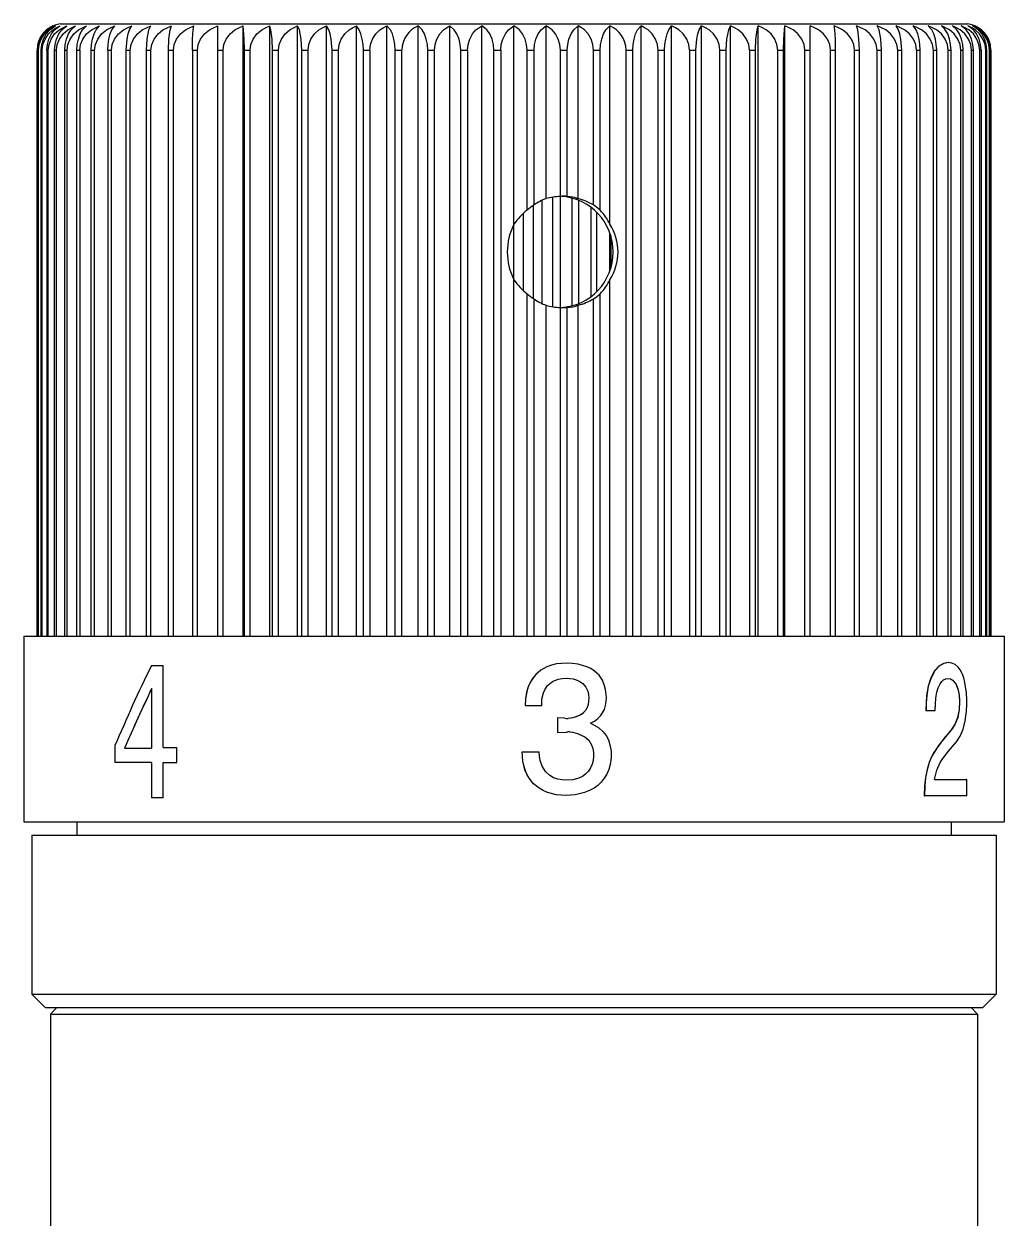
# Model space of a CAD drawing. Header units: millimetres. Extents: x -92220 to 11040, y -5929 to 27498.
# Drawn here: x -88000.69 to -87963.69, y 24661.02 to 24706.08 of the extents above; entities that cross this region are included whole.
import ezdxf

# ---------------------------------------------------------------- set-up
doc = ezdxf.new("R2010")
doc.units = ezdxf.units.MM
doc.layers.add('100 noprint', color=1, linetype='Continuous', plot=False)

msp = doc.modelspace()

# ---------------------------------------------------------------- linework, layer by layer
at = {"layer": '100 noprint'}
for p, q in [((-87999.304, 24706.075), (-87966.397, 24706.075)), ((-87992.418, 24682.971), (-87992.418, 24705.998)), ((-87991.411, 24682.971), (-87991.411, 24705.998)), ((-87990.36, 24682.971), (-87990.36, 24705.998)), ((-87989.268, 24682.971), (-87989.268, 24705.998)), ((-87988.142, 24682.971), (-87988.142, 24705.998)), ((-87986.987, 24682.971), (-87986.987, 24705.998)), ((-87985.809, 24682.971), (-87985.809, 24705.998)), ((-87984.612, 24682.971), (-87984.612, 24705.998)), ((-87983.405, 24682.971), (-87983.405, 24705.998)), ((-87977.395, 24682.971), (-87977.395, 24705.998)), ((-87976.24, 24682.971), (-87976.24, 24705.998)), ((-87975.114, 24682.971), (-87975.114, 24705.998)), ((-87974.022, 24682.971), (-87974.022, 24705.998)), ((-87972.97, 24682.971), (-87972.97, 24705.998)), ((-87971.963, 24682.971), (-87971.963, 24705.998)), ((-88000.191, 24705.082), (-88000.191, 24682.971)), ((-88000.19, 24682.971), (-88000.19, 24705.082)), ((-88000.156, 24682.971), (-88000.156, 24705.082)), ((-88000.137, 24682.971), (-88000.137, 24705.082)), ((-88000.033, 24682.971), (-88000.033, 24705.082)), ((-87999.997, 24682.971), (-87999.997, 24705.082)), ((-87999.824, 24705.082), (-87999.824, 24682.971)), ((-87999.77, 24682.971), (-87999.77, 24705.082)), ((-87999.529, 24682.971), (-87999.529, 24705.082)), ((-87999.457, 24682.971), (-87999.457, 24705.082)), ((-87999.15, 24682.971), (-87999.15, 24705.082)), ((-87999.06, 24682.971), (-87999.06, 24705.082)), ((-87998.687, 24682.971), (-87998.687, 24705.082)), ((-87998.581, 24705.082), (-87998.581, 24682.971)), ((-87998.145, 24682.971), (-87998.145, 24705.082)), ((-87998.022, 24682.971), (-87998.022, 24705.082)), ((-87997.524, 24705.082), (-87997.524, 24682.971)), ((-87997.386, 24682.971), (-87997.386, 24705.082)), ((-87996.83, 24682.971), (-87996.83, 24705.082)), ((-87996.676, 24682.971), (-87996.676, 24705.082)), ((-87996.063, 24682.971), (-87996.063, 24705.082)), ((-87995.895, 24682.971), (-87995.895, 24705.082)), ((-87995.229, 24682.971), (-87995.229, 24705.082)), ((-87995.048, 24682.971), (-87995.048, 24705.082)), ((-87994.332, 24705.082), (-87994.332, 24682.971)), ((-87994.138, 24682.971), (-87994.138, 24705.082)), ((-87993.375, 24682.971), (-87993.375, 24705.082)), ((-87993.17, 24682.971), (-87993.17, 24705.082)), ((-87992.364, 24682.971), (-87992.364, 24705.082)), ((-87992.148, 24682.971), (-87992.148, 24705.082)), ((-87991.304, 24682.971), (-87991.304, 24705.082)), ((-87991.078, 24682.971), (-87991.078, 24705.082)), ((-87990.199, 24682.971), (-87990.199, 24705.082)), ((-87989.964, 24682.971), (-87989.964, 24705.082)), ((-87989.055, 24682.971), (-87989.055, 24705.082)), ((-87988.813, 24682.971), (-87988.813, 24705.082)), ((-87987.877, 24682.971), (-87987.877, 24705.082)), ((-87987.629, 24705.082), (-87987.629, 24682.971)), ((-87986.672, 24682.971), (-87986.672, 24705.082)), ((-87986.419, 24682.971), (-87986.419, 24705.082)), ((-87985.445, 24682.971), (-87985.445, 24705.082)), ((-87985.188, 24682.971), (-87985.188, 24705.082)), ((-87984.202, 24682.971), (-87984.202, 24705.082)), ((-87983.942, 24705.082), (-87983.942, 24682.971)), ((-87982.95, 24682.971), (-87982.95, 24705.082)), ((-87982.689, 24705.082), (-87982.689, 24682.971)), ((-87977.963, 24682.971), (-87977.963, 24705.082)), ((-87977.71, 24682.971), (-87977.71, 24705.082)), ((-87976.753, 24682.971), (-87976.753, 24705.082)), ((-87976.505, 24682.971), (-87976.505, 24705.082)), ((-87975.569, 24705.082), (-87975.569, 24682.971)), ((-87975.327, 24682.971), (-87975.327, 24705.082)), ((-87974.418, 24682.971), (-87974.418, 24705.082)), ((-87974.183, 24682.971), (-87974.183, 24705.082)), ((-87973.304, 24705.082), (-87973.304, 24682.971)), ((-87973.078, 24682.971), (-87973.078, 24705.082)), ((-87972.234, 24682.971), (-87972.234, 24705.082)), ((-87972.017, 24682.971), (-87972.017, 24705.082)), ((-87971.212, 24682.971), (-87971.212, 24705.082)), ((-87971.006, 24682.971), (-87971.006, 24705.082)), ((-87970.244, 24682.971), (-87970.244, 24705.082)), ((-87970.05, 24682.971), (-87970.05, 24705.082)), ((-87969.334, 24682.971), (-87969.334, 24705.082)), ((-87969.152, 24682.971), (-87969.152, 24705.082)), ((-87968.486, 24682.971), (-87968.486, 24705.082)), ((-87968.318, 24682.971), (-87968.318, 24705.082)), ((-87967.706, 24682.971), (-87967.706, 24705.082)), ((-87967.552, 24682.971), (-87967.552, 24705.082)), ((-87966.996, 24705.082), (-87966.996, 24682.971)), ((-87966.857, 24682.971), (-87966.857, 24705.082)), ((-87966.36, 24682.971), (-87966.36, 24705.082)), ((-87966.237, 24682.971), (-87966.237, 24705.082)), ((-87965.801, 24682.971), (-87965.801, 24705.082)), ((-87965.694, 24682.971), (-87965.694, 24705.082)), ((-87965.321, 24682.971), (-87965.321, 24705.082)), ((-87965.232, 24682.971), (-87965.232, 24705.082)), ((-87964.925, 24682.971), (-87964.925, 24705.082)), ((-87964.853, 24682.971), (-87964.853, 24705.082)), ((-87964.612, 24682.971), (-87964.612, 24705.082)), ((-87964.557, 24705.082), (-87964.557, 24682.971)), ((-87964.385, 24682.971), (-87964.385, 24705.082)), ((-87964.348, 24682.971), (-87964.348, 24705.082)), ((-87964.244, 24682.971), (-87964.244, 24705.082)), ((-87964.226, 24682.971), (-87964.226, 24705.082)), ((-87964.191, 24705.082), (-87964.191, 24682.971)), ((-87964.191, 24705.082), (-87964.191, 24682.971)), ((-88000.691, 24682.971), (-87965.117, 24682.971)), ((-88000.691, 24675.971), (-87965.117, 24675.971)), ((-87990.916, 24675.471), (-87963.991, 24675.471)), ((-87999.691, 24668.721), (-87966.833, 24668.721)), ((-87999.441, 24668.971), (-87967.053, 24668.971)), ((-87990.677, 24668.971), (-87964.491, 24668.971))]:
    msp.add_line(p, q, dxfattribs=at)
at = {"layer": '100 noprint', "ltscale": 0.022913}
for p, q in [((-87993.375, 24705.082), (-87993.375, 24705.998)), ((-87971.006, 24705.082), (-87971.006, 24705.998))]:
    msp.add_line(p, q, dxfattribs=at)
at = {"layer": '100 noprint', "ltscale": 0.186932}
for p, q in [((-87982.191, 24698.521), (-87982.191, 24705.998)), ((-87978.573, 24698.521), (-87978.573, 24705.998))]:
    msp.add_line(p, q, dxfattribs=at)
at = {"layer": '100 noprint', "ltscale": 0.162919}
for p, q in [((-87980.977, 24699.482), (-87980.977, 24705.998)), ((-87979.769, 24699.482), (-87979.769, 24705.998))]:
    msp.add_line(p, q, dxfattribs=at)
at = {"layer": '100 noprint', "ltscale": 0.032991}
msp.add_line((-87966.397, 24706.075), (-87965.077, 24706.075), dxfattribs=at)
at = {"layer": '100 noprint', "ltscale": 0.000455093}
for p, q in [((-88000.156, 24705.082), (-88000.137, 24705.082)), ((-87964.244, 24705.082), (-87964.226, 24705.082))]:
    msp.add_line(p, q, dxfattribs=at)
at = {"layer": '100 noprint', "ltscale": 0.000908661}
for p, q in [((-88000.033, 24705.082), (-87999.997, 24705.082)), ((-87964.385, 24705.082), (-87964.348, 24705.082))]:
    msp.add_line(p, q, dxfattribs=at)
at = {"layer": '100 noprint', "ltscale": 0.001358}
for p, q in [((-87999.824, 24705.082), (-87999.77, 24705.082)), ((-87964.612, 24705.082), (-87964.557, 24705.082))]:
    msp.add_line(p, q, dxfattribs=at)
at = {"layer": '100 noprint', "ltscale": 0.001799}
for p, q in [((-87999.529, 24705.082), (-87999.457, 24705.082)), ((-87964.925, 24705.082), (-87964.853, 24705.082))]:
    msp.add_line(p, q, dxfattribs=at)
at = {"layer": '100 noprint', "ltscale": 0.002233}
for p, q in [((-87999.15, 24705.082), (-87999.06, 24705.082)), ((-87965.321, 24705.082), (-87965.232, 24705.082))]:
    msp.add_line(p, q, dxfattribs=at)
at = {"layer": '100 noprint', "ltscale": 0.002655}
for p, q in [((-87998.687, 24705.082), (-87998.581, 24705.082)), ((-87965.801, 24705.082), (-87965.694, 24705.082))]:
    msp.add_line(p, q, dxfattribs=at)
at = {"layer": '100 noprint', "ltscale": 0.003065}
for p, q in [((-87998.145, 24705.082), (-87998.022, 24705.082)), ((-87966.36, 24705.082), (-87966.237, 24705.082))]:
    msp.add_line(p, q, dxfattribs=at)
at = {"layer": '100 noprint', "ltscale": 0.00346}
for p, q in [((-87997.524, 24705.082), (-87997.386, 24705.082)), ((-87966.996, 24705.082), (-87966.857, 24705.082))]:
    msp.add_line(p, q, dxfattribs=at)
at = {"layer": '100 noprint', "ltscale": 0.003838}
for p, q in [((-87996.83, 24705.082), (-87996.676, 24705.082)), ((-87967.706, 24705.082), (-87967.552, 24705.082))]:
    msp.add_line(p, q, dxfattribs=at)
at = {"layer": '100 noprint', "ltscale": 0.004196}
for p, q in [((-87996.063, 24705.082), (-87995.895, 24705.082)), ((-87968.486, 24705.082), (-87968.318, 24705.082))]:
    msp.add_line(p, q, dxfattribs=at)
at = {"layer": '100 noprint', "ltscale": 0.004535}
for p, q in [((-87995.229, 24705.082), (-87995.048, 24705.082)), ((-87969.334, 24705.082), (-87969.152, 24705.082))]:
    msp.add_line(p, q, dxfattribs=at)
at = {"layer": '100 noprint', "ltscale": 0.004852}
for p, q in [((-87994.332, 24705.082), (-87994.138, 24705.082)), ((-87970.244, 24705.082), (-87970.05, 24705.082))]:
    msp.add_line(p, q, dxfattribs=at)
at = {"layer": '100 noprint', "ltscale": 0.005145}
for p, q in [((-87993.375, 24705.082), (-87993.17, 24705.082)), ((-87971.212, 24705.082), (-87971.006, 24705.082))]:
    msp.add_line(p, q, dxfattribs=at)
at = {"layer": '100 noprint', "ltscale": 0.005412}
for p, q in [((-87992.364, 24705.082), (-87992.148, 24705.082)), ((-87972.234, 24705.082), (-87972.017, 24705.082))]:
    msp.add_line(p, q, dxfattribs=at)
at = {"layer": '100 noprint', "ltscale": 0.005654}
for p, q in [((-87991.304, 24705.082), (-87991.078, 24705.082)), ((-87973.304, 24705.082), (-87973.078, 24705.082))]:
    msp.add_line(p, q, dxfattribs=at)
at = {"layer": '100 noprint', "ltscale": 0.005868}
for p, q in [((-87990.199, 24705.082), (-87989.964, 24705.082)), ((-87974.418, 24705.082), (-87974.183, 24705.082))]:
    msp.add_line(p, q, dxfattribs=at)
at = {"layer": '100 noprint', "ltscale": 0.006053}
for p, q in [((-87989.055, 24705.082), (-87988.813, 24705.082)), ((-87975.569, 24705.082), (-87975.327, 24705.082))]:
    msp.add_line(p, q, dxfattribs=at)
at = {"layer": '100 noprint', "ltscale": 0.006209}
for p, q in [((-87987.877, 24705.082), (-87987.629, 24705.082)), ((-87976.753, 24705.082), (-87976.505, 24705.082))]:
    msp.add_line(p, q, dxfattribs=at)
at = {"layer": '100 noprint', "ltscale": 0.006335}
for p, q in [((-87986.672, 24705.082), (-87986.419, 24705.082)), ((-87977.963, 24705.082), (-87977.71, 24705.082))]:
    msp.add_line(p, q, dxfattribs=at)
at = {"layer": '100 noprint', "ltscale": 0.006429}
for p, q in [((-87985.445, 24705.082), (-87985.188, 24705.082)), ((-87979.194, 24705.082), (-87978.937, 24705.082))]:
    msp.add_line(p, q, dxfattribs=at)
at = {"layer": '100 noprint', "ltscale": 0.006493}
for p, q in [((-87984.202, 24705.082), (-87983.942, 24705.082)), ((-87980.439, 24705.082), (-87980.18, 24705.082))]:
    msp.add_line(p, q, dxfattribs=at)
at = {"layer": '100 noprint', "ltscale": 0.006525}
for p, q in [((-87982.95, 24705.082), (-87982.689, 24705.082)), ((-87981.693, 24705.082), (-87981.432, 24705.082))]:
    msp.add_line(p, q, dxfattribs=at)
at = {"layer": '100 noprint', "ltscale": 0.150818}
for p, q in [((-87981.693, 24699.049), (-87981.693, 24705.082)), ((-87978.937, 24699.049), (-87978.937, 24705.082))]:
    msp.add_line(p, q, dxfattribs=at)
at = {"layer": '100 noprint', "ltscale": 0.145938}
for p, q in [((-87981.432, 24699.244), (-87981.432, 24705.082)), ((-87979.194, 24699.244), (-87979.194, 24705.082))]:
    msp.add_line(p, q, dxfattribs=at)
at = {"layer": '100 noprint', "ltscale": 0.137865}
for p, q in [((-87980.439, 24699.567), (-87980.439, 24705.082)), ((-87980.18, 24699.567), (-87980.18, 24705.082))]:
    msp.add_line(p, q, dxfattribs=at)
at = {"layer": '100 noprint', "ltscale": 0.097208}
msp.add_line((-87981.141, 24699.416), (-87981.141, 24695.527), dxfattribs=at)
at = {"layer": '100 noprint', "ltscale": 0.103251}
msp.add_line((-87980.723, 24695.406), (-87980.723, 24699.536), dxfattribs=at)
at = {"layer": '100 noprint', "ltscale": 0.104889}
msp.add_line((-87980.446, 24699.567), (-87980.446, 24695.371), dxfattribs=at)
at = {"layer": '100 noprint', "ltscale": 0.101463}
msp.add_line((-87979.997, 24695.442), (-87979.997, 24699.501), dxfattribs=at)
at = {"layer": '100 noprint', "ltscale": 0.097501}
msp.add_line((-87979.759, 24699.421), (-87979.759, 24695.521), dxfattribs=at)
at = {"layer": '100 noprint', "ltscale": 0.07277}
msp.add_line((-87981.84, 24698.927), (-87981.84, 24696.016), dxfattribs=at)
at = {"layer": '100 noprint', "ltscale": 0.087913}
msp.add_line((-87981.455, 24695.713), (-87981.455, 24699.23), dxfattribs=at)
at = {"layer": '100 noprint', "ltscale": 0.083968}
msp.add_line((-87979.28, 24695.792), (-87979.28, 24699.151), dxfattribs=at)
at = {"layer": '100 noprint', "ltscale": 0.075488}
msp.add_line((-87979.082, 24698.981), (-87979.082, 24695.962), dxfattribs=at)
at = {"layer": '100 noprint', "ltscale": 0.052488}
msp.add_line((-87982.191, 24696.422), (-87982.191, 24698.521), dxfattribs=at)
at = {"layer": '100 noprint', "ltscale": 0.036576}
msp.add_line((-87978.576, 24696.74), (-87978.576, 24698.203), dxfattribs=at)
at = {"layer": '100 noprint', "ltscale": 0.031061}
msp.add_line((-87978.539, 24698.093), (-87978.539, 24696.85), dxfattribs=at)
at = {"layer": '100 noprint', "ltscale": 0.336256}
for p, q in [((-87982.191, 24682.971), (-87982.191, 24696.422)), ((-87978.573, 24682.971), (-87978.573, 24696.422))]:
    msp.add_line(p, q, dxfattribs=at)
at = {"layer": '100 noprint', "ltscale": 0.323055}
for p, q in [((-87981.693, 24682.971), (-87981.693, 24695.894)), ((-87978.937, 24682.971), (-87978.937, 24695.894))]:
    msp.add_line(p, q, dxfattribs=at)
at = {"layer": '100 noprint', "ltscale": 0.318174}
for p, q in [((-87981.432, 24682.971), (-87981.432, 24695.698)), ((-87979.194, 24682.971), (-87979.194, 24695.698))]:
    msp.add_line(p, q, dxfattribs=at)
at = {"layer": '100 noprint', "ltscale": 0.312243}
for p, q in [((-87980.977, 24682.971), (-87980.977, 24695.461)), ((-87979.769, 24682.971), (-87979.769, 24695.461))]:
    msp.add_line(p, q, dxfattribs=at)
at = {"layer": '100 noprint', "ltscale": 0.310102}
for p, q in [((-87980.439, 24682.971), (-87980.439, 24695.375)), ((-87980.18, 24682.971), (-87980.18, 24695.375))]:
    msp.add_line(p, q, dxfattribs=at)
at = {"layer": '100 noprint', "ltscale": 8.04901e-05}
msp.add_line((-87980.308, 24695.371), (-87980.311, 24695.371), dxfattribs=at)
at = {"layer": '100 noprint', "ltscale": 0.175}
for p, q in [((-88000.691, 24682.971), (-88000.691, 24675.971)), ((-87963.691, 24682.971), (-87963.691, 24675.971))]:
    msp.add_line(p, q, dxfattribs=at)
at = {"layer": '100 noprint', "ltscale": 0.035664}
for p, q in [((-87965.117, 24682.971), (-87963.691, 24682.971)), ((-87965.117, 24675.971), (-87963.691, 24675.971))]:
    msp.add_line(p, q, dxfattribs=at)
at = {"layer": '100 noprint', "ltscale": 0.01102}
msp.add_line((-87995.876, 24681.87), (-87995.435, 24681.87), dxfattribs=at)
at = {"layer": '100 noprint', "ltscale": 0.077253}
for p, q in [((-87995.435, 24678.78), (-87995.435, 24681.87)), ((-87995.431, 24678.78), (-87995.431, 24681.87))]:
    msp.add_line(p, q, dxfattribs=at)
at = {"layer": '100 noprint', "ltscale": 8.92639e-05}
msp.add_line((-87995.431, 24681.87), (-87995.435, 24681.87), dxfattribs=at)
at = {"layer": '100 noprint', "ltscale": 0.000110626}
msp.add_line((-87965.798, 24681.982), (-87965.794, 24681.982), dxfattribs=at)
at = {"layer": '100 noprint', "ltscale": 0.056072}
msp.add_line((-87995.871, 24680.998), (-87995.871, 24678.755), dxfattribs=at)
at = {"layer": '100 noprint', "ltscale": 0.01551}
msp.add_line((-87981.765, 24680.364), (-87981.145, 24680.364), dxfattribs=at)
at = {"layer": '100 noprint', "ltscale": 0.000105286}
msp.add_line((-87966.641, 24680.171), (-87966.636, 24680.171), dxfattribs=at)
at = {"layer": '100 noprint', "ltscale": 0.008637}
msp.add_line((-87966.636, 24680.171), (-87966.291, 24680.171), dxfattribs=at)
at = {"layer": '100 noprint', "ltscale": 0.013745}
for p, q in [((-87980.548, 24679.891), (-87980.548, 24679.341)), ((-87980.547, 24679.891), (-87980.547, 24679.341))]:
    msp.add_line(p, q, dxfattribs=at)
at = {"layer": '100 noprint', "ltscale": 0.006758}
msp.add_line((-87980.277, 24679.884), (-87980.547, 24679.891), dxfattribs=at)
at = {"layer": '100 noprint', "ltscale": 0.009498}
msp.add_line((-87978.973, 24679.501), (-87979.304, 24679.689), dxfattribs=at)
at = {"layer": '100 noprint', "ltscale": 0.008494}
msp.add_line((-87980.547, 24679.341), (-87980.208, 24679.355), dxfattribs=at)
at = {"layer": '100 noprint', "ltscale": 0.015866}
msp.add_line((-87997.253, 24678.849), (-87997.253, 24678.214), dxfattribs=at)
at = {"layer": '100 noprint', "ltscale": 0.025546}
msp.add_line((-87996.893, 24678.755), (-87995.871, 24678.755), dxfattribs=at)
at = {"layer": '100 noprint', "ltscale": 0.012986}
msp.add_line((-87995.435, 24678.78), (-87994.915, 24678.78), dxfattribs=at)
at = {"layer": '100 noprint', "ltscale": 0.014155}
for p, q in [((-87994.915, 24678.214), (-87994.915, 24678.78)), ((-87994.912, 24678.214), (-87994.912, 24678.78))]:
    msp.add_line(p, q, dxfattribs=at)
at = {"layer": '100 noprint', "ltscale": 8.62122e-05}
for p, q in [((-87994.912, 24678.78), (-87994.915, 24678.78)), ((-87994.912, 24678.214), (-87994.915, 24678.214))]:
    msp.add_line(p, q, dxfattribs=at)
at = {"layer": '100 noprint', "ltscale": 0.016042}
msp.add_line((-87981.877, 24678.617), (-87981.235, 24678.617), dxfattribs=at)
at = {"layer": '100 noprint', "ltscale": 0.034561}
msp.add_line((-87995.871, 24678.214), (-87997.253, 24678.214), dxfattribs=at)
at = {"layer": '100 noprint', "ltscale": 0.031011}
msp.add_line((-87995.871, 24678.214), (-87995.871, 24676.974), dxfattribs=at)
at = {"layer": '100 noprint', "ltscale": 0.03339}
for p, q in [((-87995.433, 24676.878), (-87995.433, 24678.214)), ((-87995.429, 24676.878), (-87995.429, 24678.214))]:
    msp.add_line(p, q, dxfattribs=at)
at = {"layer": '100 noprint', "ltscale": 0.01293}
msp.add_line((-87995.433, 24678.214), (-87994.915, 24678.214), dxfattribs=at)
at = {"layer": '100 noprint', "ltscale": 0.030099}
msp.add_line((-87966.317, 24677.576), (-87965.113, 24677.576), dxfattribs=at)
at = {"layer": '100 noprint', "ltscale": 0.000374985}
for p, q in [((-87965.098, 24677.576), (-87965.113, 24677.576)), ((-87965.098, 24676.958), (-87965.113, 24676.958))]:
    msp.add_line(p, q, dxfattribs=at)
at = {"layer": '100 noprint', "ltscale": 0.015451}
msp.add_line((-87965.098, 24676.958), (-87965.098, 24677.576), dxfattribs=at)
at = {"layer": '100 noprint', "ltscale": 0.002386}
msp.add_line((-87995.871, 24676.974), (-87995.879, 24676.878), dxfattribs=at)
at = {"layer": '100 noprint', "ltscale": 0.011155}
msp.add_line((-87995.433, 24676.878), (-87995.879, 24676.878), dxfattribs=at)
at = {"layer": '100 noprint', "ltscale": 8.96454e-05}
msp.add_line((-87995.429, 24676.878), (-87995.433, 24676.878), dxfattribs=at)
at = {"layer": '100 noprint', "ltscale": 0.000104904}
msp.add_line((-87966.703, 24676.958), (-87966.699, 24676.958), dxfattribs=at)
at = {"layer": '100 noprint', "ltscale": 0.039662}
msp.add_line((-87965.113, 24676.958), (-87966.699, 24676.958), dxfattribs=at)
at = {"layer": '100 noprint', "ltscale": 0.0125}
for p, q in [((-87998.691, 24675.971), (-87998.691, 24675.471)), ((-87965.691, 24675.971), (-87965.691, 24675.471))]:
    msp.add_line(p, q, dxfattribs=at)
at = {"layer": '100 noprint', "ltscale": 0.236861}
for p, q in [((-88000.391, 24675.471), (-87990.916, 24675.471)), ((-88000.391, 24669.471), (-87963.991, 24669.471))]:
    msp.add_line(p, q, dxfattribs=at)
at = {"layer": '100 noprint', "ltscale": 0.15}
for p, q in [((-88000.391, 24675.471), (-88000.391, 24669.471)), ((-87963.991, 24675.471), (-87963.991, 24669.471))]:
    msp.add_line(p, q, dxfattribs=at)
at = {"layer": '100 noprint', "ltscale": 0.017678}
for p, q in [((-87999.891, 24668.971), (-88000.391, 24669.471)), ((-87964.491, 24668.971), (-87963.991, 24669.471))]:
    msp.add_line(p, q, dxfattribs=at)
at = {"layer": '100 noprint', "ltscale": 0.230354}
msp.add_line((-87999.891, 24668.971), (-87990.677, 24668.971), dxfattribs=at)
at = {"layer": '100 noprint', "ltscale": 0.008839}
for p, q in [((-87999.441, 24668.971), (-87999.691, 24668.721)), ((-87964.941, 24668.971), (-87964.691, 24668.721))]:
    msp.add_line(p, q, dxfattribs=at)
at = {"layer": '100 noprint', "ltscale": 0.36875}
for p, q in [((-87999.691, 24668.721), (-87999.691, 24649.021)), ((-87964.691, 24668.721), (-87964.691, 24649.021))]:
    msp.add_line(p, q, dxfattribs=at)
at = {"layer": '100 noprint', "ltscale": 0.052792}
msp.add_line((-87967.053, 24668.971), (-87964.941, 24668.971), dxfattribs=at)
at = {"layer": '100 noprint', "ltscale": 0.053558}
msp.add_line((-87966.833, 24668.721), (-87964.691, 24668.721), dxfattribs=at)
at = {"layer": '100 noprint', "flags": 128}
for points in [[(-88000.156, 24705.082), (-88000.132, 24705.301), (-88000.066, 24705.505), (-87999.956, 24705.694), (-87999.817, 24705.846), (-87999.702, 24705.932), (-87999.58, 24705.998)], [(-88000.137, 24705.082), (-88000.112, 24705.301), (-88000.038, 24705.505), (-87999.915, 24705.694), (-87999.76, 24705.846), (-87999.632, 24705.932), (-87999.496, 24705.998)], [(-88000.033, 24705.082), (-88000.012, 24705.301), (-87999.95, 24705.505), (-87999.847, 24705.694), (-87999.717, 24705.846), (-87999.61, 24705.932), (-87999.496, 24705.998)], [(-87999.997, 24705.082), (-87999.97, 24705.301), (-87999.893, 24705.505), (-87999.765, 24705.694), (-87999.603, 24705.846), (-87999.469, 24705.932), (-87999.326, 24705.998)], [(-87999.824, 24705.082), (-87999.804, 24705.301), (-87999.747, 24705.505), (-87999.652, 24705.694), (-87999.532, 24705.846), (-87999.432, 24705.932), (-87999.326, 24705.998)], [(-87999.77, 24705.082), (-87999.742, 24705.301), (-87999.662, 24705.505), (-87999.529, 24705.694), (-87999.361, 24705.846), (-87999.222, 24705.932), (-87999.074, 24705.998)], [(-87999.529, 24705.082), (-87999.511, 24705.301), (-87999.459, 24705.505), (-87999.371, 24705.694), (-87999.261, 24705.846), (-87999.171, 24705.932), (-87999.074, 24705.998)], [(-87999.457, 24705.082), (-87999.428, 24705.301), (-87999.346, 24705.505), (-87999.208, 24705.694), (-87999.035, 24705.846), (-87998.892, 24705.932), (-87998.739, 24705.998)], [(-87999.15, 24705.082), (-87999.133, 24705.301), (-87999.086, 24705.505), (-87999.007, 24705.694), (-87998.908, 24705.846), (-87998.739, 24705.998)], [(-87999.06, 24705.082), (-87999.031, 24705.301), (-87998.946, 24705.505), (-87998.805, 24705.694), (-87998.627, 24705.846), (-87998.48, 24705.932), (-87998.324, 24705.998)], [(-87998.687, 24705.082), (-87998.673, 24705.301), (-87998.631, 24705.505), (-87998.561, 24705.694), (-87998.474, 24705.846), (-87998.324, 24705.998)], [(-87998.581, 24705.082), (-87998.551, 24705.301), (-87998.465, 24705.505), (-87998.321, 24705.694), (-87998.139, 24705.846), (-87997.989, 24705.932), (-87997.83, 24705.998)], [(-87998.145, 24705.082), (-87998.132, 24705.301), (-87998.096, 24705.505), (-87998.036, 24705.694), (-87997.96, 24705.846), (-87997.83, 24705.998)], [(-87998.022, 24705.082), (-87997.992, 24705.301), (-87997.904, 24705.505), (-87997.758, 24705.694), (-87997.574, 24705.846), (-87997.422, 24705.932), (-87997.26, 24705.998)], [(-87997.524, 24705.082), (-87997.514, 24705.301), (-87997.483, 24705.505), (-87997.433, 24705.694), (-87997.369, 24705.846), (-87997.26, 24705.998)], [(-87997.386, 24705.082), (-87997.355, 24705.301), (-87997.267, 24705.505), (-87997.119, 24705.694), (-87996.933, 24705.846), (-87996.78, 24705.932), (-87996.616, 24705.998)], [(-87996.83, 24705.082), (-87996.796, 24705.505), (-87996.756, 24705.694), (-87996.704, 24705.846), (-87996.616, 24705.998)], [(-87996.676, 24705.082), (-87996.645, 24705.301), (-87996.556, 24705.505), (-87996.408, 24705.694), (-87996.221, 24705.846), (-87996.066, 24705.932), (-87995.902, 24705.998)], [(-87996.063, 24705.082), (-87996.038, 24705.505), (-87995.969, 24705.846), (-87995.902, 24705.998)], [(-87995.895, 24705.082), (-87995.864, 24705.301), (-87995.775, 24705.505), (-87995.627, 24705.694), (-87995.44, 24705.846), (-87995.286, 24705.932), (-87995.122, 24705.998)], [(-87995.229, 24705.082), (-87995.213, 24705.505), (-87995.166, 24705.846), (-87995.122, 24705.998)], [(-87995.048, 24705.082), (-87995.017, 24705.301), (-87994.928, 24705.505), (-87994.781, 24705.694), (-87994.595, 24705.846), (-87994.441, 24705.932), (-87994.278, 24705.998)], [(-87994.332, 24705.082), (-87994.324, 24705.505), (-87994.3, 24705.846), (-87994.278, 24705.998)], [(-87994.138, 24705.082), (-87994.107, 24705.301), (-87994.02, 24705.505), (-87993.874, 24705.694), (-87993.689, 24705.846), (-87993.537, 24705.932), (-87993.375, 24705.998)], [(-87993.17, 24705.082), (-87993.139, 24705.301), (-87993.053, 24705.505), (-87992.909, 24705.694), (-87992.728, 24705.846), (-87992.578, 24705.932), (-87992.418, 24705.998)], [(-87992.364, 24705.082), (-87992.373, 24705.505), (-87992.396, 24705.846), (-87992.418, 24705.998)], [(-87992.148, 24705.082), (-87992.118, 24705.301), (-87992.034, 24705.505), (-87991.893, 24705.694), (-87991.715, 24705.846), (-87991.568, 24705.932), (-87991.411, 24705.998)], [(-87991.304, 24705.082), (-87991.32, 24705.505), (-87991.367, 24705.846), (-87991.411, 24705.998)], [(-87991.078, 24705.082), (-87991.049, 24705.301), (-87990.966, 24705.505), (-87990.829, 24705.694), (-87990.655, 24705.846), (-87990.512, 24705.932), (-87990.36, 24705.998)], [(-87990.199, 24705.082), (-87990.224, 24705.505), (-87990.293, 24705.846), (-87990.36, 24705.998)], [(-87989.964, 24705.082), (-87989.936, 24705.301), (-87989.856, 24705.505), (-87989.723, 24705.694), (-87989.555, 24705.846), (-87989.416, 24705.932), (-87989.268, 24705.998)], [(-87989.055, 24705.082), (-87989.088, 24705.505), (-87989.129, 24705.694), (-87989.18, 24705.846), (-87989.268, 24705.998)], [(-87988.813, 24705.082), (-87988.786, 24705.301), (-87988.709, 24705.505), (-87988.58, 24705.694), (-87988.418, 24705.846), (-87988.284, 24705.932), (-87988.142, 24705.998)], [(-87987.877, 24705.082), (-87987.888, 24705.301), (-87987.918, 24705.505), (-87987.969, 24705.694), (-87988.033, 24705.846), (-87988.142, 24705.998)], [(-87987.629, 24705.082), (-87987.603, 24705.301), (-87987.529, 24705.505), (-87987.406, 24705.694), (-87987.251, 24705.846), (-87987.123, 24705.932), (-87986.987, 24705.998)], [(-87986.672, 24705.082), (-87986.685, 24705.301), (-87986.721, 24705.505), (-87986.781, 24705.694), (-87986.857, 24705.846), (-87986.987, 24705.998)], [(-87985.445, 24705.082), (-87985.46, 24705.301), (-87985.501, 24705.505), (-87985.571, 24705.694), (-87985.659, 24705.846), (-87985.809, 24705.998)], [(-87985.188, 24705.082), (-87985.165, 24705.301), (-87985.099, 24705.505), (-87984.989, 24705.694), (-87984.849, 24705.846), (-87984.735, 24705.932), (-87984.612, 24705.998)], [(-87984.202, 24705.082), (-87984.219, 24705.301), (-87984.266, 24705.505), (-87984.344, 24705.694), (-87984.443, 24705.846), (-87984.612, 24705.998)], [(-87983.942, 24705.082), (-87983.921, 24705.301), (-87983.859, 24705.505), (-87983.756, 24705.694), (-87983.626, 24705.846), (-87983.519, 24705.932), (-87983.405, 24705.998)], [(-87982.95, 24705.082), (-87982.968, 24705.301), (-87983.02, 24705.505), (-87983.107, 24705.694), (-87983.217, 24705.846), (-87983.308, 24705.932), (-87983.405, 24705.998)], [(-87982.689, 24705.082), (-87982.669, 24705.301), (-87982.611, 24705.505), (-87982.516, 24705.694), (-87982.396, 24705.846), (-87982.296, 24705.932), (-87982.191, 24705.998)], [(-87981.693, 24705.082), (-87981.713, 24705.301), (-87981.77, 24705.505), (-87981.866, 24705.694), (-87981.986, 24705.846), (-87982.085, 24705.932), (-87982.191, 24705.998)], [(-87981.432, 24705.082), (-87981.414, 24705.301), (-87981.362, 24705.505), (-87981.275, 24705.694), (-87981.165, 24705.846), (-87981.074, 24705.932), (-87980.977, 24705.998)], [(-87980.439, 24705.082), (-87980.461, 24705.301), (-87980.523, 24705.505), (-87980.626, 24705.694), (-87980.756, 24705.846), (-87980.863, 24705.932), (-87980.977, 24705.998)], [(-87980.18, 24705.082), (-87980.163, 24705.301), (-87980.116, 24705.505), (-87980.037, 24705.694), (-87979.938, 24705.846), (-87979.769, 24705.998)], [(-87979.194, 24705.082), (-87979.217, 24705.301), (-87979.283, 24705.505), (-87979.393, 24705.694), (-87979.532, 24705.846), (-87979.647, 24705.932), (-87979.769, 24705.998)], [(-87978.937, 24705.082), (-87978.922, 24705.301), (-87978.88, 24705.505), (-87978.811, 24705.694), (-87978.723, 24705.846), (-87978.573, 24705.998)], [(-87977.71, 24705.082), (-87977.697, 24705.301), (-87977.661, 24705.505), (-87977.601, 24705.694), (-87977.524, 24705.846), (-87977.395, 24705.998)], [(-87976.753, 24705.082), (-87976.779, 24705.301), (-87976.852, 24705.505), (-87976.975, 24705.694), (-87977.13, 24705.846), (-87977.259, 24705.932), (-87977.395, 24705.998)], [(-87976.505, 24705.082), (-87976.494, 24705.301), (-87976.463, 24705.505), (-87976.413, 24705.694), (-87976.349, 24705.846), (-87976.24, 24705.998)], [(-87975.569, 24705.082), (-87975.596, 24705.301), (-87975.673, 24705.505), (-87975.801, 24705.694), (-87975.963, 24705.846), (-87976.097, 24705.932), (-87976.24, 24705.998)], [(-87975.327, 24705.082), (-87975.294, 24705.505), (-87975.253, 24705.694), (-87975.202, 24705.846), (-87975.114, 24705.998)], [(-87974.418, 24705.082), (-87974.446, 24705.301), (-87974.526, 24705.505), (-87974.659, 24705.694), (-87974.827, 24705.846), (-87974.966, 24705.932), (-87975.114, 24705.998)], [(-87974.183, 24705.082), (-87974.158, 24705.505), (-87974.088, 24705.846), (-87974.022, 24705.998)], [(-87973.304, 24705.082), (-87973.333, 24705.301), (-87973.416, 24705.505), (-87973.553, 24705.694), (-87973.726, 24705.846), (-87973.87, 24705.932), (-87974.022, 24705.998)], [(-87973.078, 24705.082), (-87973.061, 24705.505), (-87973.015, 24705.846), (-87972.97, 24705.998)], [(-87972.234, 24705.082), (-87972.264, 24705.301), (-87972.348, 24705.505), (-87972.489, 24705.694), (-87972.667, 24705.846), (-87972.814, 24705.932), (-87972.97, 24705.998)], [(-87972.017, 24705.082), (-87972.009, 24705.505), (-87971.986, 24705.846), (-87971.963, 24705.998)], [(-87971.212, 24705.082), (-87971.242, 24705.301), (-87971.329, 24705.505), (-87971.472, 24705.694), (-87971.654, 24705.846), (-87971.804, 24705.932), (-87971.963, 24705.998)], [(-87970.244, 24705.082), (-87970.275, 24705.301), (-87970.362, 24705.505), (-87970.508, 24705.694), (-87970.692, 24705.846), (-87970.845, 24705.932), (-87971.006, 24705.998)], [(-87970.05, 24705.082), (-87970.058, 24705.505), (-87970.082, 24705.846), (-87970.104, 24705.998)], [(-87969.334, 24705.082), (-87969.365, 24705.301), (-87969.453, 24705.505), (-87969.601, 24705.694), (-87969.787, 24705.846), (-87969.94, 24705.932), (-87970.104, 24705.998)], [(-87969.152, 24705.082), (-87969.169, 24705.505), (-87969.216, 24705.846), (-87969.26, 24705.998)], [(-87968.486, 24705.082), (-87968.517, 24705.301), (-87968.606, 24705.505), (-87968.754, 24705.694), (-87968.941, 24705.846), (-87969.096, 24705.932), (-87969.26, 24705.998)], [(-87968.318, 24705.082), (-87968.343, 24705.505), (-87968.413, 24705.846), (-87968.479, 24705.998)], [(-87967.706, 24705.082), (-87967.737, 24705.301), (-87967.826, 24705.505), (-87967.974, 24705.694), (-87968.161, 24705.846), (-87968.315, 24705.932), (-87968.479, 24705.998)], [(-87967.552, 24705.082), (-87967.585, 24705.505), (-87967.626, 24705.694), (-87967.678, 24705.846), (-87967.766, 24705.998)], [(-87966.996, 24705.082), (-87967.027, 24705.301), (-87967.115, 24705.505), (-87967.262, 24705.694), (-87967.448, 24705.846), (-87967.602, 24705.932), (-87967.766, 24705.998)], [(-87966.857, 24705.082), (-87966.868, 24705.301), (-87966.898, 24705.505), (-87966.949, 24705.694), (-87967.013, 24705.846), (-87967.122, 24705.998)], [(-87966.36, 24705.082), (-87966.39, 24705.301), (-87966.478, 24705.505), (-87966.624, 24705.694), (-87966.808, 24705.846), (-87966.96, 24705.932), (-87967.122, 24705.998)], [(-87966.237, 24705.082), (-87966.25, 24705.301), (-87966.286, 24705.505), (-87966.346, 24705.694), (-87966.422, 24705.846), (-87966.552, 24705.998)], [(-87965.801, 24705.082), (-87965.831, 24705.301), (-87965.917, 24705.505), (-87966.061, 24705.694), (-87966.242, 24705.846), (-87966.392, 24705.932), (-87966.552, 24705.998)], [(-87965.321, 24705.082), (-87965.351, 24705.301), (-87965.436, 24705.505), (-87965.577, 24705.694), (-87965.755, 24705.846), (-87965.902, 24705.932), (-87966.058, 24705.998)], [(-87965.694, 24705.082), (-87965.709, 24705.301), (-87965.751, 24705.505), (-87965.82, 24705.694), (-87965.912, 24705.851)], [(-87965.232, 24705.082), (-87965.249, 24705.301), (-87965.296, 24705.505), (-87965.374, 24705.694), (-87965.473, 24705.846), (-87965.642, 24705.998)], [(-87964.925, 24705.082), (-87964.953, 24705.301), (-87965.036, 24705.505), (-87965.173, 24705.694), (-87965.347, 24705.846), (-87965.49, 24705.932), (-87965.642, 24705.998)], [(-87964.853, 24705.082), (-87964.871, 24705.301), (-87964.923, 24705.505), (-87965.01, 24705.694), (-87965.12, 24705.846), (-87965.211, 24705.932), (-87965.308, 24705.998)], [(-87964.612, 24705.082), (-87964.64, 24705.301), (-87964.72, 24705.505), (-87964.853, 24705.694), (-87965.021, 24705.846), (-87965.16, 24705.932), (-87965.308, 24705.998)], [(-87964.557, 24705.082), (-87964.578, 24705.301), (-87964.635, 24705.505), (-87964.73, 24705.694), (-87964.85, 24705.846), (-87964.95, 24705.932), (-87965.055, 24705.998)], [(-87964.385, 24705.082), (-87964.412, 24705.301), (-87964.489, 24705.505), (-87964.617, 24705.694), (-87964.779, 24705.846), (-87964.913, 24705.932), (-87965.055, 24705.998)], [(-87964.348, 24705.082), (-87964.37, 24705.301), (-87964.432, 24705.505), (-87964.535, 24705.694), (-87964.665, 24705.846), (-87964.772, 24705.932), (-87964.886, 24705.998)], [(-87964.244, 24705.082), (-87964.27, 24705.301), (-87964.344, 24705.505), (-87964.467, 24705.694), (-87964.622, 24705.846), (-87964.75, 24705.932), (-87964.886, 24705.998)], [(-87964.226, 24705.082), (-87964.249, 24705.301), (-87964.315, 24705.505), (-87964.425, 24705.694), (-87964.564, 24705.846), (-87964.679, 24705.932), (-87964.801, 24705.998)], [(-87980.212, 24681.962), (-87980.59, 24681.929), (-87980.774, 24681.885), (-87980.951, 24681.819), (-87981.172, 24681.694), (-87981.365, 24681.529), (-87981.523, 24681.329), (-87981.643, 24681.104), (-87981.723, 24680.863), (-87981.763, 24680.616), (-87981.765, 24680.364)], [(-87980.213, 24681.962), (-87980.59, 24681.929), (-87980.774, 24681.885), (-87980.951, 24681.819), (-87981.172, 24681.694), (-87981.365, 24681.529), (-87981.474, 24681.399), (-87981.567, 24681.257), (-87981.643, 24681.105), (-87981.7, 24680.945), (-87981.763, 24680.613), (-87981.765, 24680.364)], [(-87978.699, 24680.663), (-87978.737, 24680.964), (-87978.77, 24681.109), (-87978.852, 24681.317), (-87978.982, 24681.503), (-87979.149, 24681.659), (-87979.291, 24681.752), (-87979.443, 24681.826), (-87979.767, 24681.921), (-87979.989, 24681.952), (-87980.212, 24681.962)], [(-87965.798, 24681.982), (-87965.976, 24681.948), (-87966.151, 24681.844), (-87966.313, 24681.665), (-87966.455, 24681.403), (-87966.556, 24681.086), (-87966.615, 24680.739), (-87966.636, 24680.456), (-87966.641, 24680.171)], [(-87965.794, 24681.982), (-87965.972, 24681.948), (-87966.147, 24681.844), (-87966.308, 24681.665), (-87966.451, 24681.403), (-87966.552, 24681.086), (-87966.611, 24680.739), (-87966.632, 24680.456), (-87966.636, 24680.171)], [(-87965.113, 24680.844), (-87965.171, 24681.233), (-87965.218, 24681.409), (-87965.277, 24681.566), (-87965.348, 24681.702), (-87965.43, 24681.811), (-87965.543, 24681.908), (-87965.665, 24681.964), (-87965.794, 24681.982)], [(-87981.145, 24680.364), (-87981.136, 24680.603), (-87981.08, 24680.837), (-87981.014, 24680.983), (-87980.924, 24681.113), (-87980.742, 24681.264), (-87980.521, 24681.356), (-87980.367, 24681.385), (-87980.21, 24681.394)], [(-87980.211, 24681.394), (-87979.961, 24681.37), (-87979.841, 24681.336), (-87979.727, 24681.284), (-87979.591, 24681.186), (-87979.482, 24681.057), (-87979.409, 24680.905), (-87979.379, 24680.782), (-87979.367, 24680.655), (-87979.393, 24680.403), (-87979.434, 24680.282), (-87979.495, 24680.171), (-87979.612, 24680.051), (-87979.723, 24679.988), (-87979.969, 24679.899), (-87980.152, 24679.872)], [(-87980.21, 24681.394), (-87979.961, 24681.37), (-87979.841, 24681.336), (-87979.727, 24681.284), (-87979.59, 24681.186), (-87979.481, 24681.057), (-87979.408, 24680.905), (-87979.378, 24680.782), (-87979.366, 24680.655), (-87979.392, 24680.403), (-87979.433, 24680.282), (-87979.494, 24680.171), (-87979.611, 24680.051), (-87979.683, 24680.007), (-87979.844, 24679.939), (-87979.968, 24679.899), (-87980.151, 24679.872)], [(-87965.817, 24681.385), (-87965.723, 24681.368), (-87965.634, 24681.318), (-87965.519, 24681.185), (-87965.436, 24680.982), (-87965.392, 24680.756), (-87965.376, 24680.513), (-87965.394, 24680.199), (-87965.45, 24679.908), (-87965.542, 24679.671), (-87965.659, 24679.479), (-87965.741, 24679.374), (-87965.914, 24679.175), (-87966.174, 24678.845), (-87966.342, 24678.59), (-87966.419, 24678.448), (-87966.522, 24678.207), (-87966.601, 24677.939), (-87966.658, 24677.641), (-87966.692, 24677.334), (-87966.703, 24676.958)], [(-87965.815, 24681.385), (-87965.721, 24681.369), (-87965.632, 24681.32), (-87965.517, 24681.188), (-87965.432, 24680.986), (-87965.388, 24680.761), (-87965.372, 24680.519), (-87965.389, 24680.205), (-87965.444, 24679.913), (-87965.536, 24679.674), (-87965.653, 24679.481), (-87965.735, 24679.375), (-87965.908, 24679.177), (-87966.168, 24678.847), (-87966.336, 24678.592), (-87966.414, 24678.45), (-87966.517, 24678.209), (-87966.596, 24677.941), (-87966.654, 24677.643), (-87966.688, 24677.336), (-87966.699, 24676.958)], [(-87966.291, 24680.171), (-87966.287, 24680.406), (-87966.269, 24680.636), (-87966.23, 24680.859), (-87966.179, 24681.029), (-87966.11, 24681.176), (-87966.046, 24681.266), (-87965.976, 24681.332), (-87965.896, 24681.373), (-87965.815, 24681.385)], [(-87979.304, 24679.689), (-87979.156, 24679.771), (-87979.023, 24679.872), (-87978.928, 24679.969), (-87978.848, 24680.079), (-87978.779, 24680.213), (-87978.733, 24680.357), (-87978.707, 24680.508), (-87978.699, 24680.663)], [(-87966.317, 24677.576), (-87966.235, 24677.928), (-87966.101, 24678.21), (-87966, 24678.367), (-87965.791, 24678.636), (-87965.635, 24678.81), (-87965.486, 24678.991), (-87965.352, 24679.205), (-87965.237, 24679.473), (-87965.158, 24679.789), (-87965.113, 24680.143)], [(-87978.973, 24679.501), (-87978.833, 24679.377), (-87978.717, 24679.23), (-87978.629, 24679.064), (-87978.568, 24678.884), (-87978.526, 24678.635), (-87978.525, 24678.382), (-87978.561, 24678.132), (-87978.613, 24677.951), (-87978.688, 24677.777), (-87978.785, 24677.615), (-87978.902, 24677.469), (-87979.03, 24677.349), (-87979.171, 24677.246), (-87979.345, 24677.152), (-87979.529, 24677.078), (-87979.879, 24676.99), (-87980.239, 24676.961)], [(-87980.08, 24679.369), (-87979.982, 24679.36), (-87979.793, 24679.3), (-87979.609, 24679.222), (-87979.521, 24679.176), (-87979.372, 24679.05), (-87979.267, 24678.881), (-87979.217, 24678.738), (-87979.191, 24678.59), (-87979.188, 24678.441), (-87979.205, 24678.291), (-87979.243, 24678.146), (-87979.303, 24678.008), (-87979.384, 24677.882), (-87979.486, 24677.774), (-87979.606, 24677.687), (-87979.741, 24677.622), (-87979.968, 24677.563), (-87980.204, 24677.545)], [(-87980.08, 24679.369), (-87979.982, 24679.36), (-87979.793, 24679.3), (-87979.655, 24679.243), (-87979.522, 24679.176), (-87979.372, 24679.051), (-87979.268, 24678.881), (-87979.218, 24678.738), (-87979.192, 24678.59), (-87979.189, 24678.44), (-87979.206, 24678.291), (-87979.244, 24678.145), (-87979.304, 24678.007), (-87979.385, 24677.882), (-87979.487, 24677.774), (-87979.607, 24677.687), (-87979.741, 24677.622), (-87979.969, 24677.563), (-87980.204, 24677.545)], [(-87980.239, 24676.961), (-87980.59, 24676.99), (-87980.931, 24677.082), (-87981.092, 24677.154), (-87981.244, 24677.243), (-87981.449, 24677.411), (-87981.619, 24677.616), (-87981.707, 24677.768), (-87981.775, 24677.929), (-87981.824, 24678.096), (-87981.856, 24678.267), (-87981.877, 24678.617)], [(-87980.24, 24676.961), (-87980.591, 24676.99), (-87980.931, 24677.082), (-87981.092, 24677.154), (-87981.244, 24677.243), (-87981.45, 24677.411), (-87981.619, 24677.616), (-87981.707, 24677.768), (-87981.776, 24677.929), (-87981.824, 24678.096), (-87981.856, 24678.267), (-87981.877, 24678.617)], [(-87980.204, 24677.545), (-87980.372, 24677.554), (-87980.537, 24677.584), (-87980.696, 24677.639), (-87980.841, 24677.723), (-87981.004, 24677.877), (-87981.122, 24678.07), (-87981.197, 24678.284), (-87981.227, 24678.45), (-87981.235, 24678.617)]]:
    msp.add_lwpolyline(points, dxfattribs=at)
at = {"layer": '100 noprint'}
for centre, radius, start, end in [((-87999.191, 24705.082), 1, 96.5261, 180), ((-87999.197, 24705.081), 0.994, 112.6898, 179.9686), ((-87985.425, 24705.081), 0.994, 112.6917, 179.9677), ((-87978.957, 24705.081), 0.994, 0.0314, 67.3102), ((-87966.442, 24705.474), 0.65, 35.4684, 53.7903), ((-87965.191, 24705.082), 1, 360, 83.4739), ((-87965.185, 24705.081), 0.994, 0.0323, 67.3082), ((-87980.405, 24697.83), 1.748, 109.1069, 125.9889), ((-87980.295, 24696.927), 2.645, 93.1356, 104.9554), ((-87980.309, 24697.492), 2.079, 90.0007, 93.5825), ((-87980.309, 24697.497), 2.075, 86.4135, 90.0008), ((-87980.295, 24697.988), 1.583, 70.596, 85.8093), ((-87980.412, 24697.105), 2.462, 60.3386, 74.8605), ((-87980.369, 24697.301), 2.193, 127.1472, 146.1965), ((-87980.301, 24697.46), 2.113, 122.3759, 131.2213), ((-87980.31, 24697.507), 2.066, 48.314, 57.2792), ((-87980.438, 24697.627), 2.068, 25.5998, 43.4325), ((-87980.122, 24697.471), 2.321, 153.0971, 206.9029), ((-87980.206, 24697.471), 1.941, 327.2682, 32.7318), ((-87980.369, 24697.641), 2.193, 213.8035, 232.8528), ((-87980.438, 24697.315), 2.068, 316.5675, 334.4002), ((-87980.301, 24697.483), 2.113, 228.7792, 237.6243), ((-87980.31, 24697.436), 2.065, 302.7209, 311.6865), ((-87980.405, 24697.113), 1.748, 234.0111, 250.8931), ((-87980.295, 24698.016), 2.645, 255.0446, 266.8644), ((-87980.309, 24697.451), 2.079, 266.4174, 269.9993), ((-87980.309, 24697.446), 2.075, 269.9992, 273.5864), ((-87980.295, 24696.954), 1.583, 274.1907, 289.404), ((-87980.412, 24697.838), 2.462, 285.1395, 299.6614), ((-87941.521, 24655.263), 60.517, 153.91745, 157.062), ((-87938.972, 24653.72), 63.099, 154.3861, 156.62423), ((-87938.96, 24653.723), 63.105, 154.3921, 156.62991), ((-87969.205, 24680.496), 4.107, 355.0742, 4.8705), ((-87980.143, 24680.617), 0.745, 259.6543, 269.3909), ((-87980.073, 24678.738), 0.632, 90.5793, 102.3034)]:
    msp.add_arc(centre, radius, start, end, dxfattribs=at)
msp.add_ellipse((-87980.534, 24697.471), major_axis=(0, 2.1), ratio=0.994522, start_param=3.195415, end_param=6.229377, dxfattribs=at)

doc.saveas('drawing.dxf')
